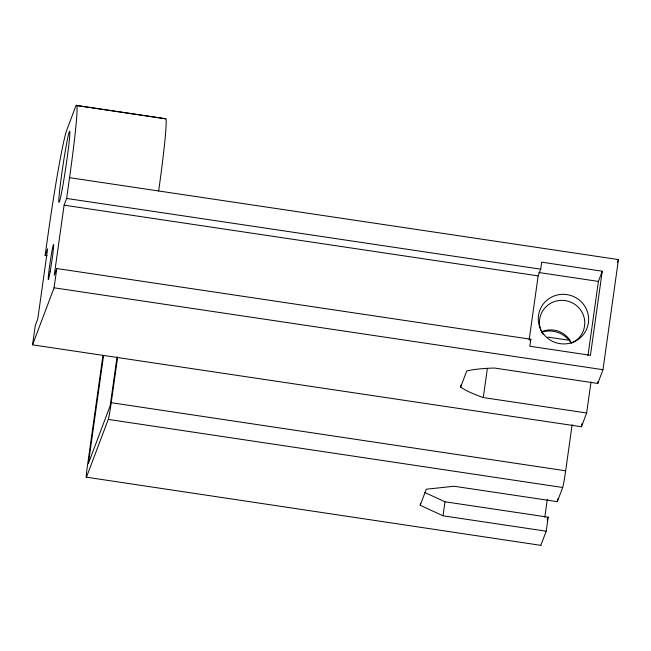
<?xml version="1.0" encoding="UTF-8"?>
<svg xmlns="http://www.w3.org/2000/svg" width="651" height="651" viewBox="0 0 651 651"><rect width="100%" height="100%" fill="white"/><g stroke="black" fill="none" stroke-linecap="round" stroke-linejoin="round"><path stroke-width="0.98" d="M591.002 381.958L586.641 412.986L581.449 426.747L32.55 344.851L35.26 325.581L37.791 318.868L47.637 248.788L45.106 255.501L47.116 255.802M45.106 255.501L48.028 234.742A90.18 3.857 -81.5 0 1 66.671 130.363L75.532 106.87A90.18 3.857 -81.5 0 1 69.551 177.682L66.63 198.449L64.099 205.163L54.253 275.235L56.783 268.529L530.834 339.252L529.849 346.259L590.441 355.3L602.256 271.207L541.665 262.166L540.68 269.172L538.149 275.886L529.149 339.96M32.55 344.851L54.074 287.799L56.783 268.529M102.939 355.422L86.941 469.404A14.428 0.618 -81.5 0 0 86.461 477.199L540.851 545.351L546.197 531.192L548.166 517.179L444.983 501.783L424.908 492.547M103.599 355.356L88.406 463.471L110.182 405.744L117.074 356.691M86.461 477.199L108.261 419.407A14.428 0.618 -81.5 0 0 110.703 406.427L117.595 357.513M546.197 531.192L443.014 515.795L420.204 505.298L420.489 503.296M586.641 412.986L483.278 397.566A108.627 21.101 8 0 1 460.648 387.093L460.932 385.091M443.014 515.795L444.983 501.783M483.278 397.566L487.355 368.539M544.797 517.325L547.328 499.309M420.204 505.298L426.275 489.202L454.154 486.264L557.337 501.661L557.761 498.658M557.337 501.661L562.676 487.493A14.428 0.618 -81.5 0 0 565.662 470.795L572.131 424.745M587.999 355.495L598.407 281.411L602.256 271.207M581.449 426.747L581.872 423.744M460.648 387.093L466.726 370.997A108.627 21.101 8 0 1 494.418 368.035L597.781 383.455L598.066 381.453M597.781 383.455L602.972 369.695L618.45 259.578L69.551 177.682M530.199 340.929L530.834 339.252M617.408 262.337L618.45 259.578M547.1 520.011L548.166 517.179M76.248 105.429L165.354 118.726A90.18 3.857 -81.5 0 1 158.657 190.979M76.745 105.511L165.859 118.807M66.63 198.449L540.68 269.172M538.808 272.517L598.407 281.411M64.099 205.163L538.149 275.886M547.882 337.12L567.997 340.107M54.074 287.799L602.972 369.695M111.248 402.709L565.662 470.795M108.261 419.407L562.676 487.493M540.851 545.351A14.428 0.618 -81.5 0 1 540.655 545.571M541.974 332.043A25.251 24.746 20.7 0 1 571.318 343.451M540.973 330.472A22.728 22.272 20.7 0 1 553.309 301.991A22.728 22.272 20.7 0 1 582.743 313.692A22.728 22.272 20.7 0 1 572.099 342.849M542.714 333.979A22.728 22.272 20.7 0 1 541.762 332.254M542.495 331.4A22.728 22.272 20.7 0 1 571.179 342.361M543.788 334.362A25.251 24.746 20.7 0 0 586.917 328.454A25.251 24.746 20.7 0 0 559.657 294.553A25.251 24.746 20.7 0 0 543.788 334.362M62.439 187.911A36.074 1.546 -81.5 0 0 69.779 131.331A36.074 1.546 -81.5 0 0 60.763 181.141A36.074 1.546 -81.5 0 0 62.439 187.911M50.119 271.825A17.675 0.757 -81.5 0 0 53.594 244.581A17.675 0.757 -81.5 0 0 49.118 269.636A17.675 0.757 -81.5 0 0 50.119 271.825"/></g></svg>
